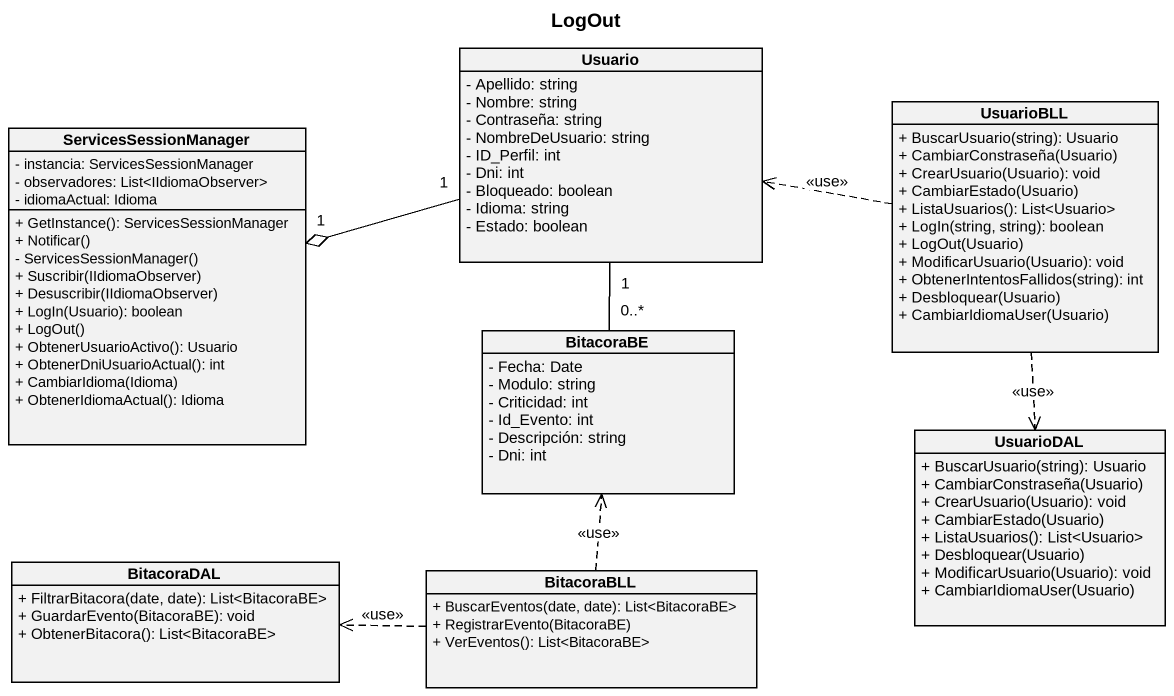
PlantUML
@startuml
title LogOut
hide circle
hide empty members
skinparam classAttributeIconSize 0
class Usuario {
  - Apellido: string
  - Nombre: string
  - Contraseña: string
  - NombreDeUsuario: string
  - ID_Perfil: int
  - Dni: int
  - Bloqueado: boolean
  - Idioma: string
  - Estado: boolean
}
class ServicesSessionManager {
  - instancia: ServicesSessionManager
  - observadores: List<IIdiomaObserver>
  - idiomaActual: Idioma
  + GetInstance(): ServicesSessionManager
  + Notificar()
  - ServicesSessionManager()
  + Suscribir(IIdiomaObserver)
  + Desuscribir(IIdiomaObserver)
  + LogIn(Usuario): boolean
  + LogOut()
  + ObtenerUsuarioActivo(): Usuario
  + ObtenerDniUsuarioActual(): int
  + CambiarIdioma(Idioma)
  + ObtenerIdiomaActual(): Idioma
}
class UsuarioBLL {
  + BuscarUsuario(string): Usuario
  + CambiarConstraseña(Usuario)
  + CrearUsuario(Usuario): void
  + CambiarEstado(Usuario)
  + ListaUsuarios(): List<Usuario>
  + LogIn(string, string): boolean
  + LogOut(Usuario)
  + ModificarUsuario(Usuario): void
  + ObtenerIntentosFallidos(string): int
  + Desbloquear(Usuario)
  + CambiarIdiomaUser(Usuario)
}
class BitacoraBE {
  - Fecha: Date
  - Modulo: string
  - Criticidad: int
  - Id_Evento: int
  - Descripción: string
  - Dni: int
}
class UsuarioDAL {
  + BuscarUsuario(string): Usuario
  + CambiarConstraseña(Usuario)
  + CrearUsuario(Usuario): void
  + CambiarEstado(Usuario)
  + ListaUsuarios(): List<Usuario>
  + Desbloquear(Usuario)
  + ModificarUsuario(Usuario): void
  + CambiarIdiomaUser(Usuario)
}
class BitacoraDAL {
  + FiltrarBitacora(date, date): List<BitacoraBE>
  + GuardarEvento(BitacoraBE): void
  + ObtenerBitacora(): List<BitacoraBE>
}
class BitacoraBLL {
  + BuscarEventos(date, date): List<BitacoraBE>
  + RegistrarEvento(BitacoraBE)
  + VerEventos(): List<BitacoraBE>
}
Usuario "1" -left-o "1" ServicesSessionManager
Usuario "1" -- "0..*" BitacoraBE
UsuarioBLL .left.> Usuario : <<use>>
UsuarioBLL ..> UsuarioDAL : <<use>>
BitacoraBLL .up.> BitacoraBE : <<use>>
BitacoraBLL .left.> BitacoraDAL : <<use>>
@enduml
